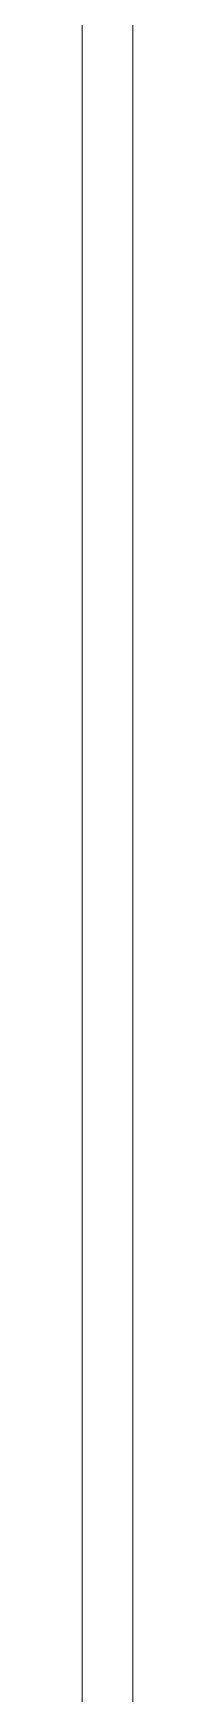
# Model space of a CAD drawing. Header units: metres. Extents: x 5205117 to 5948571, y 646915 to 1143748.
# Drawn here: x 5289847 to 5290077, y 926840 to 934355 of the extents above; entities that cross this region are included whole.
import ezdxf

# ---------------------------------------------------------------- set-up
doc = ezdxf.new("R2010")
doc.units = ezdxf.units.M
doc.header["$MEASUREMENT"] = 0
doc.layers.add('PLOT', color=7, linetype='Continuous', lineweight=5)

msp = doc.modelspace()

# ---------------------------------------------------------------- linework, layer by layer
at = {"layer": 'PLOT', "ltscale": 0.5}
for p, q in [((5289846.855469342, 1009459.907070937), (5289846.874224629, 923180.2669088773)), ((5290076.874224611, 1007210.266908868), (5290076.87422461, 926640.2669088587))]:
    msp.add_line(p, q, dxfattribs=at)

doc.saveas('drawing.dxf')
